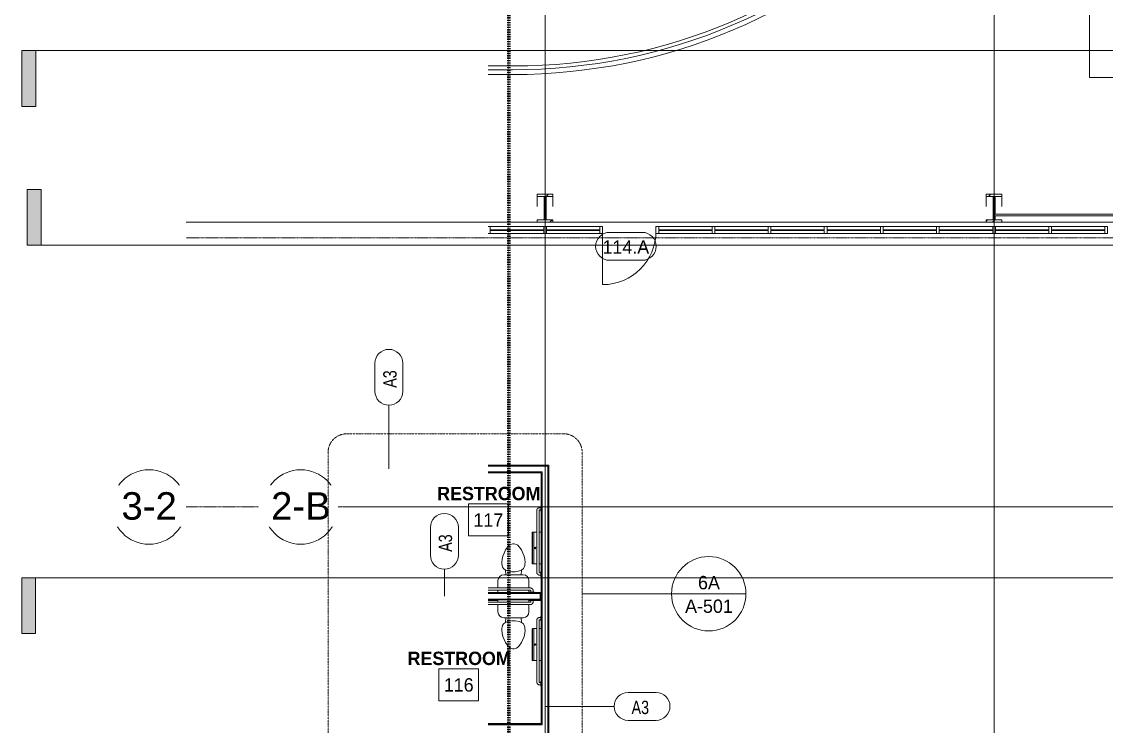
# Model space of a CAD drawing. Header units: inches. Extents: x 23906 to 26716, y -23130 to -20467.
# Drawn here: x 23906 to 24606, y -22684 to -22230 of the extents above; entities that cross this region are included whole.
import ezdxf

# ---------------------------------------------------------------- set-up
doc = ezdxf.new("R2010")
doc.units = ezdxf.units.IN
doc.header["$MEASUREMENT"] = 0
for name, pattern in [('Dash Dot 3_16_', [0.3125, 0.1875, -0.0625, 0, -0.0625]), ('Dash_2_', [0.25, 0.125, -0.125]), ('Grid Line 1_2_', [0.875, 0.5, -0.125, 0.125, -0.125])]:
    doc.linetypes.add(name, pattern=pattern)
for name, color, linetype, lineweight in [('A-ANNO-MATC', 214, 'Dash_2_', 140), ('A-ANNO-SYMB', 150, 'Continuous', 9), ('A-AREA-IDEN', 2, 'Continuous', 9), ('A-DOOR', 31, 'Continuous', 20), ('A-DOOR-IDEN', 31, 'Continuous', 9), ('A-FLOR', 192, 'Continuous', 20), ('A-FLOR-HRAL', 11, 'Continuous', 20), ('A-FLOR-OTLN', 90, 'Continuous', 140), ('A-GLAZ-CURT', 52, 'Continuous', 20), ('A-GLAZ-CWMG', 51, 'Continuous', 20), ('A-WALL', 113, 'Continuous', 20), ('A-WALL-IDEN', 211, 'Continuous', 9), ('A-WALL-PATT', 111, 'Continuous', 50), ('G-ANNO-SYMB', 111, 'Continuous', 9), ('I-WALL', 2, 'Continuous', 20), ('P-SANR-FIXT', 6, 'Continuous', 20), ('Q-SPCQ', 91, 'Continuous', 20), ('S-BEAM', 12, 'Continuous', 20), ('S-GRID', 1, 'Continuous', 9), ('S-GRID-IDEN', 1, 'Continuous', 9)]:
    doc.layers.add(name, color=color, linetype=linetype, lineweight=lineweight)
doc.styles.add('Arial', font='arial.ttf', dxfattribs={"height": 17.703593})
doc.styles.add('Century Gothic', font='GOTHIC.TTF', dxfattribs={"height": 8.622671})
doc.styles.add('Century Gothic_1', font='GOTHIC.TTF', dxfattribs={"width": 0.8, "height": 8.622671})
doc.styles.add('Century Gothic_B', font='GOTHICB.TTF', dxfattribs={"height": 8.616719})
pattern_1 = [(0, (0, 0), (30.72, 7.68), [1.267, -21.773, 1.267, -21.773, -122.88]), (0, (0, 0), (30.72, 7.68), [-46.08, 1.267, -44.813, 1.267, -21.773, -53.76]), (0, (0, 0), (30.72, 7.68), [-115.2, 1.267, -14.093, 1.267, -37.133]), (120, (11.52, 3.84), (-22.0110751, 22.7643004), [1.267, -21.773, 1.267, -21.773, -122.88]), (120, (11.52, 3.84), (-22.0110751, 22.7643004), [-46.08, 1.267, -44.813, 1.267, -21.773, -53.76]), (120, (11.52, 3.84), (-22.0110751, 22.7643004), [-115.2, 1.267, -14.093, 1.267, -37.133]), (240, (15.36, 19.2), (-8.7089249, -30.4443004), [1.267, -21.773, 1.267, -21.773, -122.88]), (240, (15.36, 19.2), (-8.7089249, -30.4443004), [-46.08, 1.267, -44.813, 1.267, -21.773, -53.76]), (240, (15.36, 19.2), (-8.7089249, -30.4443004), [-115.2, 1.267, -14.093, 1.267, -37.133])]
pattern_2 = [(225, (24533.39, -22360.053), (9.503515, -9.503515), []), (225, (24533.39, -22374.453), (9.503515, -9.503515), [])]
pattern_3 = [(225, (24243.89, -22360.053), (9.503515, -9.503515), []), (225, (24243.89, -22374.453), (9.503515, -9.503515), [])]

# ---------------------------------------------------------------- blocks, each defined once
blk = doc.blocks.new('Toilet-Domestic-3D - Toilet-Domestic-3D-3240-Enlarged First Floor Plan _East_')
at = {"layer": 'P-SANR-FIXT', "color": 43, "lineweight": 13}
for p, q in [((-9.98, 17.98), (-9.98, 19.48)), ((-9.98, 11.75), (-9.98, 16.48)), ((9.98, 19.48), (9.98, 17.98)), ((9.98, 16.48), (9.98, 11.75)), ((6.25, 8.02), (-6.25, 8.02)), ((-4.86, 8.02), (-5.21, 5)), ((4.86, 8.02), (5.21, 5)), ((-7.41, 1), (-7.5, 0)), ((-7.5, 0), (-7.33, -1.99)), ((-7.24, 2), (-7.41, 1)), ((-6.97, 3), (-7.24, 2)), ((-6.4, 4), (-6.97, 3)), ((-5.21, 5), (-6.4, 4)), ((-3.84, 5.5), (-5.21, 5)), ((-1, 6), (-3.84, 5.5)), ((1, 6), (-1, 6)), ((3.84, 5.5), (1, 6)), ((5.21, 5), (3.84, 5.5)), ((6.4, 4), (5.21, 5)), ((6.97, 3), (6.4, 4)), ((7.24, 2), (6.97, 3)), ((7.41, 1), (7.24, 2)), ((7.33, -1.99), (7.5, 0)), ((7.5, 0), (7.41, 1)), ((-7.33, -1.99), (-6.79, -4)), ((-6.79, -4), (-6.06, -6)), ((-6.06, -6), (-5.13, -8)), ((5.13, -8), (6.06, -6)), ((6.06, -6), (6.79, -4)), ((6.79, -4), (7.33, -1.99)), ((-5.13, -8), (-3.74, -10)), ((-3.74, -10), (-2.74, -11)), ((-2.74, -11), (-1.87, -11.5)), ((-1.87, -11.5), (-0.5, -12)), ((-0.5, -12), (0.5, -12)), ((0.5, -12), (1.87, -11.5)), ((1.87, -11.5), (2.74, -11)), ((2.74, -11), (3.74, -10)), ((3.74, -10), (5.13, -8))]:
    blk.add_line(p, q, dxfattribs=at)
for centre, start, end in [((-6.25, 11.75), 180, 270), ((6.25, 11.75), 270, 360)]:
    blk.add_arc(centre, 3.73, start, end, dxfattribs=at)
blk = doc.blocks.new('Toilet-Domestic-3D - Toilet-Domestic-3D-V19-Enlarged First Floor Plan _East_')
at = {"layer": 'P-SANR-FIXT', "color": 43, "lineweight": 13}
for p, q in [((-6.06, 6), (-5.13, 8)), ((-5.13, 8), (-3.74, 10)), ((-3.74, 10), (-2.74, 11)), ((-2.74, 11), (-1.87, 11.5)), ((-1.87, 11.5), (-0.5, 12)), ((-0.5, 12), (0.5, 12)), ((0.5, 12), (1.87, 11.5)), ((1.87, 11.5), (2.74, 11)), ((2.74, 11), (3.74, 10)), ((3.74, 10), (5.13, 8)), ((5.13, 8), (6.06, 6)), ((-7.5, 0), (-7.33, 1.99)), ((-7.33, 1.99), (-6.79, 4)), ((-6.79, 4), (-6.06, 6)), ((6.06, 6), (6.79, 4)), ((6.79, 4), (7.33, 1.99)), ((7.33, 1.99), (7.5, 0)), ((-7.41, -1), (-7.5, 0)), ((-7.24, -2), (-7.41, -1)), ((-6.97, -3), (-7.24, -2)), ((-6.4, -4), (-6.97, -3)), ((-5.21, -5), (-6.4, -4)), ((-3.84, -5.5), (-5.21, -5)), ((-4.86, -8.02), (-5.21, -5)), ((-1, -6), (-3.84, -5.5)), ((1, -6), (-1, -6)), ((3.84, -5.5), (1, -6)), ((5.21, -5), (3.84, -5.5)), ((4.86, -8.02), (5.21, -5)), ((6.4, -4), (5.21, -5)), ((6.97, -3), (6.4, -4)), ((7.24, -2), (6.97, -3)), ((7.41, -1), (7.24, -2)), ((7.5, 0), (7.41, -1)), ((-9.98, -11.75), (-9.98, -16.48)), ((6.25, -8.02), (-6.25, -8.02)), ((9.98, -16.48), (9.98, -11.75)), ((-9.98, -17.98), (-9.98, -19.48)), ((9.98, -19.48), (9.98, -17.98))]:
    blk.add_line(p, q, dxfattribs=at)
for centre, start, end in [((-6.25, -11.75), 90, 180), ((6.25, -11.75), 0, 90)]:
    blk.add_arc(centre, 3.73, start, end, dxfattribs=at)
blk = doc.blocks.new('817_Grab_Bars - 8170-001420-V42-Enlarged First Floor Plan _East_')
at = {"layer": 'Q-SPCQ', "color": 43, "lineweight": 13}
for p, q in [((24234.27, -22595.24), (24207.1, -22595.24)), ((24207.1, -22596.74), (24234.27, -22596.74)), ((24233.95, -22597.96), (24233.95, -22598.24)), ((24233.95, -22597.96), (24235.52, -22597.96)), ((24234.77, -22597.24), (24234.77, -22597.96)), ((24235.52, -22597.96), (24237.08, -22597.96)), ((24236.27, -22597.96), (24236.27, -22597.24)), ((24237.08, -22598.24), (24237.08, -22597.96))]:
    blk.add_line(p, q, dxfattribs=at)
at = {"layer": 'Q-SPCQ', "color": 43, "lineweight": 13, "flags": 128}
for points in [[(24236.27, -22597.24), (24236.26, -22597.16), (24236.26, -22597.08), (24236.25, -22597), (24236.24, -22596.92), (24236.23, -22596.84), (24236.21, -22596.76), (24236.19, -22596.69), (24236.16, -22596.61), (24236.14, -22596.54), (24236.11, -22596.46), (24236.07, -22596.39), (24236.04, -22596.32), (24236, -22596.25), (24235.96, -22596.18), (24235.92, -22596.11), (24235.87, -22596.05), (24235.82, -22595.98), (24235.77, -22595.92), (24235.71, -22595.86), (24235.66, -22595.81), (24235.6, -22595.75), (24235.54, -22595.7), (24235.48, -22595.65), (24235.41, -22595.6), (24235.35, -22595.56), (24235.28, -22595.52), (24235.21, -22595.48), (24235.14, -22595.44), (24235.06, -22595.41), (24234.99, -22595.38), (24234.91, -22595.35), (24234.84, -22595.32), (24234.76, -22595.3), (24234.68, -22595.28), (24234.61, -22595.27), (24234.53, -22595.26), (24234.45, -22595.25), (24234.37, -22595.24), (24234.29, -22595.24), (24234.27, -22595.24)], [(24234.27, -22596.74), (24234.29, -22596.74), (24234.31, -22596.74), (24234.33, -22596.74), (24234.34, -22596.75), (24234.36, -22596.75), (24234.38, -22596.75), (24234.4, -22596.76), (24234.42, -22596.77), (24234.44, -22596.77), (24234.46, -22596.78), (24234.48, -22596.79), (24234.5, -22596.8), (24234.51, -22596.81), (24234.53, -22596.82), (24234.55, -22596.83), (24234.56, -22596.84), (24234.58, -22596.85), (24234.59, -22596.86), (24234.61, -22596.88), (24234.62, -22596.89), (24234.64, -22596.91), (24234.65, -22596.92), (24234.66, -22596.94), (24234.67, -22596.95), (24234.69, -22596.97), (24234.7, -22596.99), (24234.71, -22597), (24234.72, -22597.02), (24234.72, -22597.04), (24234.73, -22597.06), (24234.74, -22597.08), (24234.74, -22597.1), (24234.75, -22597.12), (24234.75, -22597.14), (24234.76, -22597.16), (24234.76, -22597.18), (24234.76, -22597.19), (24234.76, -22597.21), (24234.77, -22597.23), (24234.77, -22597.24)]]:
    blk.add_lwpolyline(points, dxfattribs=at)
blk = doc.blocks.new('817_Grab_Bars - 8170-001420-V43-Enlarged First Floor Plan _East_')
at = {"layer": 'Q-SPCQ', "color": 43, "lineweight": 13}
for p, q in [((24234.27, -22604.49), (24207.1, -22604.49)), ((24207.1, -22605.99), (24234.27, -22605.99)), ((24233.95, -22602.99), (24233.95, -22603.27)), ((24235.52, -22603.27), (24233.95, -22603.27)), ((24234.77, -22603.27), (24234.77, -22603.99)), ((24237.08, -22603.27), (24235.52, -22603.27)), ((24236.27, -22603.99), (24236.27, -22603.27)), ((24237.08, -22603.27), (24237.08, -22602.99))]:
    blk.add_line(p, q, dxfattribs=at)
at = {"layer": 'Q-SPCQ', "color": 43, "lineweight": 13, "flags": 128}
for points in [[(24234.27, -22605.99), (24234.35, -22605.99), (24234.43, -22605.98), (24234.5, -22605.98), (24234.58, -22605.96), (24234.66, -22605.95), (24234.74, -22605.93), (24234.82, -22605.91), (24234.89, -22605.89), (24234.97, -22605.86), (24235.04, -22605.83), (24235.12, -22605.8), (24235.19, -22605.76), (24235.26, -22605.73), (24235.33, -22605.68), (24235.39, -22605.64), (24235.46, -22605.59), (24235.52, -22605.55), (24235.58, -22605.49), (24235.64, -22605.44), (24235.7, -22605.38), (24235.75, -22605.33), (24235.81, -22605.26), (24235.86, -22605.2), (24235.9, -22605.14), (24235.95, -22605.07), (24235.99, -22605), (24236.03, -22604.93), (24236.07, -22604.86), (24236.1, -22604.79), (24236.13, -22604.72), (24236.16, -22604.64), (24236.18, -22604.56), (24236.2, -22604.49), (24236.22, -22604.41), (24236.24, -22604.33), (24236.25, -22604.25), (24236.26, -22604.17), (24236.26, -22604.09), (24236.27, -22604.01), (24236.27, -22603.99)], [(24234.77, -22603.99), (24234.76, -22604.01), (24234.76, -22604.03), (24234.76, -22604.05), (24234.76, -22604.07), (24234.76, -22604.09), (24234.75, -22604.11), (24234.75, -22604.13), (24234.74, -22604.15), (24234.73, -22604.17), (24234.73, -22604.19), (24234.72, -22604.2), (24234.71, -22604.22), (24234.7, -22604.24), (24234.69, -22604.26), (24234.68, -22604.27), (24234.67, -22604.29), (24234.65, -22604.3), (24234.64, -22604.32), (24234.63, -22604.33), (24234.61, -22604.35), (24234.6, -22604.36), (24234.58, -22604.38), (24234.57, -22604.39), (24234.55, -22604.4), (24234.54, -22604.41), (24234.52, -22604.42), (24234.5, -22604.43), (24234.48, -22604.44), (24234.46, -22604.45), (24234.45, -22604.46), (24234.43, -22604.46), (24234.41, -22604.47), (24234.39, -22604.47), (24234.37, -22604.48), (24234.35, -22604.48), (24234.33, -22604.49), (24234.31, -22604.49), (24234.29, -22604.49), (24234.27, -22604.49), (24234.27, -22604.49)]]:
    blk.add_lwpolyline(points, dxfattribs=at)
blk = doc.blocks.new('817_Grab_Bars - 8170-001420-V44-Enlarged First Floor Plan _East_')
at = {"layer": 'Q-SPCQ', "color": 43, "lineweight": 13}
for p, q in [((24238.52, -22616.24), (24238.52, -22655.74)), ((24240.02, -22655.74), (24240.02, -22616.24)), ((24241.23, -22614.24), (24240.52, -22614.24)), ((24240.52, -22615.74), (24241.23, -22615.74)), ((24241.39, -22613.43), (24241.23, -22613.43)), ((24241.23, -22614.99), (24241.23, -22613.43)), ((24241.23, -22616.55), (24241.23, -22614.99)), ((24241.23, -22616.55), (24241.39, -22616.55)), ((24241.23, -22656.24), (24240.52, -22656.24)), ((24240.52, -22657.74), (24241.23, -22657.74)), ((24241.39, -22655.43), (24241.23, -22655.43)), ((24241.23, -22656.99), (24241.23, -22655.43)), ((24241.23, -22658.55), (24241.23, -22656.99)), ((24241.23, -22658.55), (24241.39, -22658.55))]:
    blk.add_line(p, q, dxfattribs=at)
at = {"layer": 'Q-SPCQ', "color": 43, "lineweight": 13, "flags": 128}
for points in [[(24240.52, -22614.24), (24240.44, -22614.24), (24240.36, -22614.25), (24240.28, -22614.25), (24240.2, -22614.27), (24240.12, -22614.28), (24240.04, -22614.3), (24239.96, -22614.32), (24239.89, -22614.34), (24239.81, -22614.37), (24239.74, -22614.4), (24239.66, -22614.43), (24239.59, -22614.47), (24239.52, -22614.5), (24239.45, -22614.55), (24239.39, -22614.59), (24239.32, -22614.64), (24239.26, -22614.69), (24239.2, -22614.74), (24239.14, -22614.79), (24239.08, -22614.85), (24239.03, -22614.91), (24238.97, -22614.97), (24238.92, -22615.03), (24238.88, -22615.09), (24238.83, -22615.16), (24238.79, -22615.23), (24238.75, -22615.3), (24238.72, -22615.37), (24238.68, -22615.44), (24238.65, -22615.52), (24238.62, -22615.59), (24238.6, -22615.67), (24238.58, -22615.74), (24238.56, -22615.82), (24238.54, -22615.9), (24238.53, -22615.98), (24238.52, -22616.06), (24238.52, -22616.14), (24238.52, -22616.22), (24238.52, -22616.24)], [(24240.02, -22616.24), (24240.02, -22616.22), (24240.02, -22616.2), (24240.02, -22616.18), (24240.02, -22616.16), (24240.03, -22616.14), (24240.03, -22616.12), (24240.03, -22616.1), (24240.04, -22616.08), (24240.05, -22616.06), (24240.05, -22616.05), (24240.06, -22616.03), (24240.07, -22616.01), (24240.08, -22615.99), (24240.09, -22615.97), (24240.1, -22615.96), (24240.11, -22615.94), (24240.13, -22615.93), (24240.14, -22615.91), (24240.15, -22615.9), (24240.17, -22615.88), (24240.18, -22615.87), (24240.2, -22615.85), (24240.21, -22615.84), (24240.23, -22615.83), (24240.25, -22615.82), (24240.26, -22615.81), (24240.28, -22615.8), (24240.3, -22615.79), (24240.32, -22615.78), (24240.33, -22615.77), (24240.35, -22615.77), (24240.37, -22615.76), (24240.39, -22615.76), (24240.41, -22615.75), (24240.43, -22615.75), (24240.45, -22615.74), (24240.47, -22615.74), (24240.49, -22615.74), (24240.51, -22615.74), (24240.52, -22615.74)], [(24238.52, -22655.74), (24238.52, -22655.82), (24238.52, -22655.9), (24238.53, -22655.98), (24238.54, -22656.06), (24238.56, -22656.14), (24238.57, -22656.22), (24238.59, -22656.29), (24238.62, -22656.37), (24238.64, -22656.44), (24238.67, -22656.52), (24238.71, -22656.59), (24238.74, -22656.66), (24238.78, -22656.73), (24238.82, -22656.8), (24238.86, -22656.87), (24238.91, -22656.93), (24238.96, -22657), (24239.01, -22657.06), (24239.07, -22657.12), (24239.12, -22657.18), (24239.18, -22657.23), (24239.24, -22657.28), (24239.3, -22657.33), (24239.37, -22657.38), (24239.43, -22657.42), (24239.5, -22657.47), (24239.57, -22657.5), (24239.64, -22657.54), (24239.72, -22657.57), (24239.79, -22657.6), (24239.87, -22657.63), (24239.94, -22657.66), (24240.02, -22657.68), (24240.1, -22657.7), (24240.18, -22657.71), (24240.25, -22657.72), (24240.33, -22657.73), (24240.41, -22657.74), (24240.49, -22657.74), (24240.52, -22657.74)], [(24240.52, -22656.24), (24240.5, -22656.24), (24240.48, -22656.24), (24240.46, -22656.24), (24240.44, -22656.23), (24240.42, -22656.23), (24240.4, -22656.23), (24240.38, -22656.22), (24240.36, -22656.21), (24240.34, -22656.21), (24240.32, -22656.2), (24240.3, -22656.19), (24240.28, -22656.18), (24240.27, -22656.17), (24240.25, -22656.16), (24240.23, -22656.15), (24240.22, -22656.14), (24240.2, -22656.13), (24240.19, -22656.12), (24240.17, -22656.1), (24240.16, -22656.09), (24240.14, -22656.07), (24240.13, -22656.06), (24240.12, -22656.04), (24240.11, -22656.03), (24240.09, -22656.01), (24240.08, -22655.99), (24240.07, -22655.98), (24240.07, -22655.96), (24240.06, -22655.94), (24240.05, -22655.92), (24240.04, -22655.9), (24240.04, -22655.88), (24240.03, -22655.86), (24240.03, -22655.84), (24240.02, -22655.83), (24240.02, -22655.81), (24240.02, -22655.79), (24240.02, -22655.77), (24240.02, -22655.75), (24240.02, -22655.74)]]:
    blk.add_lwpolyline(points, dxfattribs=at)
blk = doc.blocks.new('Dispenser-Toilet_Tissue-Frost_Products_LTD_-Jumbo-169 - Steel-Brushed-Stainless_Steel-V45-Enlarged First Floor Plan _East_')
at = {"layer": 'Q-SPCQ', "color": 43, "lineweight": 13}
for p, q in [((24235.66, -22559.4), (24235.66, -22560.75)), ((24235.82, -22559.24), (24235.82, -22579.74)), ((24236.58, -22559.24), (24235.82, -22559.24)), ((24236.58, -22559.3), (24236.58, -22559.24)), ((24236.58, -22579.68), (24236.58, -22559.3)), ((24236.62, -22559.3), (24236.58, -22559.3)), ((24236.62, -22559.3), (24236.62, -22579.68)), ((24236.68, -22579.74), (24236.68, -22559.24)), ((24238.52, -22559.24), (24236.68, -22559.24)), ((24241.39, -22559.24), (24240.02, -22559.24)), ((24235.56, -22560.91), (24235.56, -22563.08)), ((24235.56, -22564.74), (24235.56, -22574.24)), ((24235.66, -22560.75), (24235.66, -22578.23)), ((24235.66, -22563.24), (24235.66, -22564.55)), ((24235.66, -22574.43), (24235.66, -22575.73)), ((24237.28, -22569.45), (24237.28, -22569.53)), ((24237.61, -22569.45), (24237.28, -22569.45)), ((24237.28, -22569.53), (24237.61, -22569.53)), ((24237.61, -22569.53), (24237.61, -22569.45)), ((24235.56, -22575.89), (24235.56, -22578.07)), ((24235.66, -22578.23), (24235.66, -22579.58)), ((24235.82, -22579.74), (24236.58, -22579.74)), ((24236.58, -22579.74), (24236.58, -22579.68)), ((24236.58, -22579.68), (24236.62, -22579.68)), ((24236.68, -22579.74), (24238.52, -22579.74)), ((24240.02, -22579.74), (24241.39, -22579.74))]:
    blk.add_line(p, q, dxfattribs=at)
for radius in [0.438, 0.357]:
    blk.add_circle((24237.43, -22569.49), radius, dxfattribs=at)
for centre, radius, start, end in [((24235.82, -22559.4), 0.16, 90, 179.00189), ((24236.68, -22559.3), 0.0601, 90, 177.31847), ((24235.74, -22560.91), 0.18, 116.3878, 180), ((24235.67, -22562.47), 0.118, 97.64311, 169.1884), ((24235.71, -22562.46), 0.151, 182.67904, 250.36528), ((24235.74, -22562.49), 0.18, 180, 243.60843), ((24235.71, -22562.49), 0.151, 183.16673, 250.37261), ((24235.67, -22563.07), 0.119, 98.48049, 169.95986), ((24235.71, -22563.06), 0.151, 182.67904, 250.36593), ((24235.71, -22563.07), 0.151, 182.67904, 250.36593), ((24235.74, -22563.08), 0.18, 180, 243.6122), ((24235.78, -22564.74), 0.22, 123.05573, 180), ((24235.78, -22574.24), 0.22, 180, 236.94427), ((24235.74, -22575.89), 0.18, 116.3878, 180), ((24235.71, -22575.9), 0.151, 109.63407, 177.32096), ((24235.71, -22575.91), 0.151, 109.63407, 177.32096), ((24235.67, -22575.91), 0.119, 190.04014, 261.51951), ((24235.74, -22576.48), 0.18, 116.3878, 180), ((24235.71, -22576.49), 0.151, 109.63407, 176.83311), ((24235.71, -22576.52), 0.151, 109.63407, 177.32096), ((24235.67, -22576.51), 0.118, 190.8116, 262.35689), ((24235.74, -22578.07), 0.18, 180, 243.6122), ((24235.82, -22579.58), 0.16, 180, 270), ((24236.68, -22579.68), 0.06, 180, 270)]:
    blk.add_arc(centre, radius, start, end, dxfattribs=at)
blk = doc.blocks.new('Dispenser-Toilet_Tissue-Frost_Products_LTD_-Jumbo-169 - Steel-Brushed-Stainless_Steel-V46-Enlarged First Floor Plan _East_')
at = {"layer": 'Q-SPCQ', "color": 43, "lineweight": 13}
for p, q in [((24235.56, -22623.16), (24235.56, -22625.33)), ((24235.66, -22621.65), (24235.66, -22623)), ((24235.66, -22623), (24235.66, -22640.48)), ((24235.82, -22621.49), (24235.82, -22641.99)), ((24236.58, -22621.49), (24235.82, -22621.49)), ((24236.58, -22621.55), (24236.58, -22621.49)), ((24236.58, -22641.93), (24236.58, -22621.55)), ((24236.62, -22621.55), (24236.58, -22621.55)), ((24236.62, -22621.55), (24236.62, -22641.93)), ((24236.68, -22641.99), (24236.68, -22621.49)), ((24238.52, -22621.49), (24236.68, -22621.49)), ((24241.39, -22621.49), (24240.01, -22621.49)), ((24235.56, -22626.99), (24235.56, -22636.49)), ((24235.66, -22625.49), (24235.66, -22626.8)), ((24235.66, -22636.68), (24235.66, -22637.98)), ((24237.28, -22631.7), (24237.28, -22631.78)), ((24237.61, -22631.7), (24237.28, -22631.7)), ((24237.28, -22631.78), (24237.61, -22631.78)), ((24237.61, -22631.78), (24237.61, -22631.7)), ((24235.56, -22638.14), (24235.56, -22640.32)), ((24235.66, -22640.48), (24235.66, -22641.83)), ((24235.82, -22641.99), (24236.58, -22641.99)), ((24236.58, -22641.99), (24236.58, -22641.93)), ((24236.58, -22641.93), (24236.62, -22641.93)), ((24236.68, -22641.99), (24238.52, -22641.99)), ((24240.02, -22641.99), (24241.39, -22641.99))]:
    blk.add_line(p, q, dxfattribs=at)
for radius in [0.438, 0.357]:
    blk.add_circle((24237.43, -22631.74), radius, dxfattribs=at)
for centre, radius, start, end in [((24235.74, -22623.16), 0.18, 116.3878, 180), ((24235.82, -22621.65), 0.16, 90, 179.00189), ((24236.68, -22621.55), 0.0601, 90, 177.31847), ((24235.67, -22624.72), 0.118, 97.64311, 169.1884), ((24235.71, -22624.71), 0.151, 182.67904, 250.36528), ((24235.74, -22624.74), 0.18, 180, 243.60843), ((24235.71, -22624.74), 0.151, 183.16673, 250.37261), ((24235.67, -22625.32), 0.119, 98.48049, 169.95986), ((24235.71, -22625.31), 0.151, 182.67904, 250.36593), ((24235.71, -22625.32), 0.151, 182.67904, 250.36593), ((24235.74, -22625.33), 0.18, 180, 243.6122), ((24235.78, -22626.99), 0.22, 123.05573, 180), ((24235.78, -22636.49), 0.22, 180, 236.94427), ((24235.74, -22638.14), 0.18, 116.3878, 180), ((24235.71, -22638.15), 0.151, 109.63407, 177.32096), ((24235.71, -22638.16), 0.151, 109.63407, 177.32096), ((24235.67, -22638.16), 0.119, 190.04014, 261.51951), ((24235.74, -22638.73), 0.18, 116.3878, 180), ((24235.71, -22638.74), 0.151, 109.63407, 176.83311), ((24235.71, -22638.77), 0.151, 109.63407, 177.32096), ((24235.67, -22638.76), 0.118, 190.8116, 262.35689), ((24235.74, -22640.32), 0.18, 180, 243.6122), ((24235.82, -22641.83), 0.16, 180, 270), ((24236.68, -22641.93), 0.06, 180, 270)]:
    blk.add_arc(centre, radius, start, end, dxfattribs=at)
blk = doc.blocks.new('Locker Rooms and Restrooms_rvt-1-Enlarged First Floor Plan _East_')
at = {"layer": 'A-WALL-PATT', "lineweight": 9}
h = blk.add_hatch(dxfattribs=at)
h.set_pattern_fill('FP_8', color=8, style=0, pattern_type=2)
h.set_pattern_definition(pattern_1)
h.paths.add_polyline_path([(24241.27, -22598.87), (24241.27, -22598.24), (24207.1, -22598.24), (24207.1, -22598.87), (24240.8, -22598.87)], flags=0)
at = {"layer": 'A-WALL', "color": 7}
for p, q in [((24207.1, -22598.87), (24240.64, -22598.87)), ((24207.1, -22602.37), (24240.64, -22602.37)), ((24240.64, -22598.87), (24240.64, -22602.37))]:
    blk.add_line(p, q, dxfattribs=at)
at = {"layer": 'I-WALL', "color": 7}
for p, q in [((24241.27, -22598.24), (24207.1, -22598.24)), ((24241.27, -22598.87), (24241.27, -22598.24)), ((24241.27, -22602.37), (24241.27, -22598.87)), ((24241.27, -22602.99), (24241.27, -22602.37)), ((24207.1, -22602.99), (24241.27, -22602.99))]:
    blk.add_line(p, q, dxfattribs=at)
at = {"layer": 'I-WALL', "color": 43, "lineweight": 13}
for p, q in [((24213.54, -22603.24), (24207.1, -22603.24)), ((24233.95, -22603.24), (24233.49, -22603.24)), ((24241.27, -22603.24), (24237.08, -22603.24)), ((24207.1, -22682.68), (24241.27, -22682.68))]:
    blk.add_line(p, q, dxfattribs=at)
at = {"color": 43, "lineweight": 13}
for name, p in [('817_Grab_Bars - 8170-001420-V44-Enlarged First Floor Plan _East_', (0, 70.75)), ('Dispenser-Toilet_Tissue-Frost_Products_LTD_-Jumbo-169 - Steel-Brushed-Stainless_Steel-V45-Enlarged First Floor Plan _East_', (0, 0)), ('Toilet-Domestic-3D - Toilet-Domestic-3D-V19-Enlarged First Floor Plan _East_', (24223.52, -22578.76)), ('817_Grab_Bars - 8170-001420-V42-Enlarged First Floor Plan _East_', (0, 0)), ('817_Grab_Bars - 8170-001420-V43-Enlarged First Floor Plan _East_', (0, 0)), ('Toilet-Domestic-3D - Toilet-Domestic-3D-3240-Enlarged First Floor Plan _East_', (24223.52, -22622.47)), ('817_Grab_Bars - 8170-001420-V44-Enlarged First Floor Plan _East_', (0, 0)), ('Dispenser-Toilet_Tissue-Frost_Products_LTD_-Jumbo-169 - Steel-Brushed-Stainless_Steel-V46-Enlarged First Floor Plan _East_', (0, 0))]:
    blk.add_blockref(name, p, dxfattribs=at)
blk = doc.blocks.new('Top Rail Type - Top Rail_Internal_-939601-Enlarged First Floor Plan _East_')
at = {"layer": 'A-FLOR-HRAL', "color": 43, "lineweight": 13}
for p, q in [((24222.81, -22261.26), (24207.1, -22261.26)), ((24222.81, -22264.3), (24207.1, -22264.3))]:
    blk.add_line(p, q, dxfattribs=at)
for radius in [362.48, 365.52]:
    blk.add_arc((24222.81, -21898.78), radius, 270, 0, dxfattribs=at)
blk = doc.blocks.new('columns and girder2 - one-V12-Enlarged First Floor Plan _East_')
at = {"layer": 'S-BEAM', "lineweight": 9}
h = blk.add_hatch(dxfattribs=at)
h.set_pattern_fill('FP_18', color=8, style=0, pattern_type=2)
h.set_pattern_definition(pattern_2)
h.paths.add_polyline_path([(5, -0.5), (-5, -0.5), (-5, -2), (5, -2)], flags=0)
h.paths.add_polyline_path([(-5, -17.03), (-5, -18.55), (5, -18.55), (5, -17.03)], flags=0)
h.paths.add_polyline_path([(-5, -1204.89), (-5, -1206.4), (5, -1206.4), (5, -1204.89)], flags=0)
h.paths.add_polyline_path([(5, -1224.25), (-5, -1224.25), (-5, -1225), (5, -1225)], flags=0)
h = blk.add_hatch(dxfattribs=at)
h.set_pattern_fill('FP_18', color=8, style=0, pattern_type=2)
h.set_pattern_definition(pattern_2)
h.paths.add_polyline_path([(0.62, -2), (-0.63, -2), (-0.63, -4.72), (0, -4.72), (0.26, -4.87), (0.35, -5.27), (0.26, -5.57), (0, -5.72), (-0.63, -5.72), (-0.63, -17.03), (0.62, -17.03), (0.62, -3.92)], flags=0)
h.paths.add_polyline_path([(-0.63, -1206.4), (-0.59, -1221.25), (-0.21, -1221.27), (0.04, -1221.4), (0.15, -1221.75), (0.03, -1222.1), (-0.25, -1222.25), (-0.63, -1222.25), (-0.63, -1224.25), (0.62, -1224.25), (0.62, -1206.4)], flags=0)
at = {"layer": 'S-BEAM', "color": 7}
for p, q in [((5, -0.5), (-5, -0.5)), ((-5, -0.5), (-5, -2)), ((-5, -2), (5, -2)), ((0.62, -2), (-0.63, -2)), ((-0.63, -2), (-0.63, -4.72)), ((-0.63, -5.72), (-0.63, -17.03)), ((0.62, -17.03), (0.62, -2)), ((5, -2), (5, -0.5)), ((5, -17.03), (-5, -17.03)), ((-5, -17.03), (-5, -18.55)), ((-5, -18.55), (5, -18.55)), ((-0.63, -17.03), (0.62, -17.03)), ((5, -18.55), (5, -17.03))]:
    blk.add_line(p, q, dxfattribs=at)
at = {"layer": 'S-BEAM', "color": 43, "lineweight": 13}
for p, q in [((-5, -17.03), (-5, -10.69)), ((5, -10.69), (5, -17.03))]:
    blk.add_line(p, q, dxfattribs=at)
blk = doc.blocks.new('columns and girder2 - one-V13-Enlarged First Floor Plan _East_')
at = {"layer": 'S-BEAM', "lineweight": 9}
h = blk.add_hatch(dxfattribs=at)
h.set_pattern_fill('FP_19', color=8, style=0, pattern_type=2)
h.set_pattern_definition(pattern_3)
h.paths.add_polyline_path([(-5, -0.5), (-5, -2), (5, -2), (5, -0.5)], flags=0)
h.paths.add_polyline_path([(-5, -17.03), (-5, -18.55), (5, -18.55), (5, -17.03)], flags=0)
h.paths.add_polyline_path([(5, -1204.89), (-5, -1204.89), (-5, -1206.4), (5, -1206.4)], flags=0)
h.paths.add_polyline_path([(5, -1224.25), (-5, -1224.25), (-5, -1225), (5, -1225)], flags=0)
h = blk.add_hatch(dxfattribs=at)
h.set_pattern_fill('FP_19', color=8, style=0, pattern_type=2)
h.set_pattern_definition(pattern_3)
h.paths.add_polyline_path([(-0.63, -2), (-0.63, -17.03), (0.62, -17.03), (0.62, -2)], flags=0)
h.paths.add_polyline_path([(0.62, -1206.4), (-0.63, -1206.4), (-0.63, -1224.25), (0.62, -1224.25)], flags=0)
at = {"layer": 'S-BEAM', "color": 7}
for p, q in [((5, -0.5), (-5, -0.5)), ((-5, -0.5), (-5, -2)), ((-5, -2), (5, -2)), ((0.62, -2), (-0.63, -2)), ((-0.63, -2), (-0.63, -17.03)), ((0.62, -17.03), (0.62, -2)), ((5, -2), (5, -0.5)), ((5, -17.03), (-5, -17.03)), ((-5, -17.03), (-5, -18.55)), ((-5, -18.55), (5, -18.55)), ((-0.63, -17.03), (0.62, -17.03)), ((5, -18.55), (5, -17.03))]:
    blk.add_line(p, q, dxfattribs=at)
at = {"layer": 'S-BEAM', "color": 43, "lineweight": 13}
for p, q in [((-5, -17.03), (-5, -10.69)), ((5, -10.69), (5, -17.03))]:
    blk.add_line(p, q, dxfattribs=at)
blk = doc.blocks.new('System Panel - Interior Glazing-1220293-Enlarged First Floor Plan _East_')
at = {"layer": 'A-GLAZ-CURT', "color": 7}
for p, q in [((17.21875, -0.5625), (-17.21875, -0.5625)), ((-17.21875, -0.5625), (-17.21875, -0.9375)), ((-17.21875, -0.9375), (17.21875, -0.9375)), ((17.21875, -0.9375), (17.21875, -0.5625))]:
    blk.add_line(p, q, dxfattribs=at)
blk = doc.blocks.new('Door_Single_Storefront - one-1371404-Enlarged First Floor Plan _East_')
at = {"layer": 'A-DOOR', "color": 43, "lineweight": 13}
blk.add_line((-17.21875, -34.4375), (-17.21875, 0), dxfattribs=at)
blk.add_arc((-17.21875, 0), 34.4375, 270, 0, dxfattribs=at)
blk = doc.blocks.new('Rectangular Mullion - Interior 1_75_ x 4_5_-1179494-Enlarged First Floor Plan _East_')
at = {"layer": 'A-GLAZ-CWMG', "color": 43, "lineweight": 13}
for p, q in [((24570.45, -22362.3), (24604.89, -22362.3)), ((24570.45, -22366.8), (24604.89, -22366.8))]:
    blk.add_line(p, q, dxfattribs=at)
blk = doc.blocks.new('Rectangular Mullion - Interior 1_75_ x 4_5_-1305206-Enlarged First Floor Plan _East_')
at = {"layer": 'A-GLAZ-CWMG', "color": 43, "lineweight": 13}
for p, q in [((24317.14, -22362.3), (24351.58, -22362.3)), ((24317.14, -22366.8), (24351.58, -22366.8))]:
    blk.add_line(p, q, dxfattribs=at)
blk = doc.blocks.new('Rectangular Mullion - Interior 1_75_ x 4_5_-1305207-Enlarged First Floor Plan _East_')
at = {"layer": 'A-GLAZ-CWMG', "color": 43, "lineweight": 13}
for p, q in [((24244.77, -22362.3), (24279.2, -22362.3)), ((24244.77, -22366.8), (24279.2, -22366.8))]:
    blk.add_line(p, q, dxfattribs=at)
blk = doc.blocks.new('Rectangular Mullion - Interior 1_75_ x 4_5_-1220290-Enlarged First Floor Plan _East_')
at = {"layer": 'A-GLAZ-CWMG', "color": 7}
for p, q in [((-0.875, 3), (0.875, 3)), ((-0.875, -1.5), (-0.875, 3)), ((0.875, 3), (0.875, -1.5)), ((0.875, -1.5), (-0.875, -1.5))]:
    blk.add_line(p, q, dxfattribs=at)
blk = doc.blocks.new('Rectangular Mullion - Interior 1_75_ x 4_5_-V62-Enlarged First Floor Plan _East_')
at = {"layer": 'A-GLAZ-CWMG', "color": 7}
for p, q in [((-0.88, 3), (0.6, 3)), ((-0.88, -1.5), (-0.88, 3)), ((0.6, -1.5), (-0.88, -1.5))]:
    blk.add_line(p, q, dxfattribs=at)
blk = doc.blocks.new('Round Bar - 1_-1257056-Enlarged First Floor Plan _East_')
at = {"layer": 'S-BEAM', "color": 43, "lineweight": 13}
for p, q in [((24678.62, -22354.33), (24533.39, -22354.33)), ((24533.39, -22355.33), (24678.62, -22355.33))]:
    blk.add_line(p, q, dxfattribs=at)
for start_param, end_param in [(0, 3.141593), (3.141593, 6.283185)]:
    blk.add_ellipse((24533.39, -22354.83), major_axis=(0, 0.5), ratio=0.73532, start_param=start_param, end_param=end_param, dxfattribs=at)
blk = doc.blocks.new('Section - 3_32_ x 3_8_-18514-Enlarged First Floor Plan _East_')
at = {"layer": 'G-ANNO-SYMB'}
blk.add_hatch(color=256, dxfattribs=at).paths.add_polyline_path([(0, 0.375), (0, 0), (-0.09375, 0), (-0.09375, 0.375)], flags=0)
for p, q in [((0, 0.375), (-0.09375, 0.375)), ((-0.09375, 0.375), (-0.09375, 0)), ((0, 0), (0, 0.375)), ((-0.09375, 0), (0, 0))]:
    blk.add_line(p, q, dxfattribs=at)
blk = doc.blocks.new('Grid - Grid Head - Circle-14747-Enlarged First Floor Plan _East_')
at = {"layer": 'S-GRID-IDEN'}
blk.add_circle((0, 0), 0.25, dxfattribs=at)
blk = doc.blocks.new('Door Tag - Door Tag-4658-Enlarged First Floor Plan _East_')
at = {"layer": 'A-DOOR-IDEN', "color": 153}
for p, q in [((-0.109375, 0.09375), (0.109375, 0.09375)), ((-0.109375, -0.09375), (0.109375, -0.09375))]:
    blk.add_line(p, q, dxfattribs=at)
for centre, start, end in [((-0.109375, 0), 90, 270), ((0.109375, 0), 270, 90)]:
    blk.add_arc(centre, 0.09375, start, end, dxfattribs=at)
blk = doc.blocks.new('Wall Tag - 1_4_-1369832-Enlarged First Floor Plan _East_')
at = {"layer": 'A-WALL-IDEN', "color": 153}
for p, q in [((-0.0822, 0.0968), (0.1053, 0.0968)), ((0.1053, 0.0968), (-0.0822, 0.0968)), ((-0.0822, -0.0907), (0.1053, -0.0907)), ((-0.0822, -0.0907), (0.1053, -0.0907))]:
    blk.add_line(p, q, dxfattribs=at)
for centre, start, end in [((-0.0822, 0.0031), 90, 270), ((-0.0822, 0.0031), 90, 270), ((0.1053, 0.0031), 270, 90), ((0.1053, 0.0031), 270, 90)]:
    blk.add_arc(centre, 0.0937, start, end, dxfattribs=at)
blk = doc.blocks.new('Floor Plan - Callout Head-19020-Enlarged First Floor Plan _East_')
at = {"layer": 'A-ANNO-SYMB'}
blk.add_line((-0.25, 0), (0.25, 0), dxfattribs=at)
for start, end in [(360, 180), (180, 360)]:
    blk.add_arc((0, 0), 0.25, start, end, dxfattribs=at)

msp = doc.modelspace()

# ---------------------------------------------------------------- hatches: boundary and pattern name
at = {"layer": 'A-WALL-PATT', "lineweight": 9}
h = msp.add_hatch(dxfattribs=at)
h.set_pattern_fill('FP_8', color=8, style=0, pattern_type=2)
h.set_pattern_definition(pattern_1)
h.paths.add_polyline_path([(24242.0152, -22516.7403), (24245.6402, -22516.7403), (24245.6402, -22516.1153), (24207.1045, -22516.1153), (24207.1045, -22516.7403), (24241.3902, -22516.7403)], flags=0)
h = msp.add_hatch(dxfattribs=at)
h.set_pattern_fill('FP_8', color=8, style=0, pattern_type=2)
h.set_pattern_definition(pattern_1)
h.paths.add_polyline_path([(24245.6402, -22685.3028), (24246.2652, -22685.3028), (24246.2652, -22516.1153), (24245.6402, -22516.1153), (24245.6402, -22665.9884)], flags=0)
h = msp.add_hatch(dxfattribs=at)
h.set_pattern_fill('FP_8', color=8, style=0, pattern_type=2)
h.set_pattern_definition(pattern_1)
h.paths.add_polyline_path([(24241.3902, -22520.9903), (24241.3902, -22520.3653), (24207.1045, -22520.3653), (24207.1045, -22520.9903)], flags=0)
h = msp.add_hatch(dxfattribs=at)
h.set_pattern_fill('FP_8', color=8, style=0, pattern_type=2)
h.set_pattern_definition(pattern_1)
h.paths.add_polyline_path([(24242.0152, -22683.5528), (24242.0152, -22520.3653), (24241.3902, -22520.3653), (24241.3902, -22683.5528)], flags=0)

# ---------------------------------------------------------------- linework, layer by layer
at = {"layer": 'A-ANNO-MATC', "color": 163}
msp.add_line((24220.4473, -20466.8066), (24220.4473, -23129.8711), dxfattribs=at)
at = {"layer": 'A-ANNO-SYMB', "linetype": 'Dash Dot 3_16_'}
for p, q in [((24255.8262, -22495.8733), (24115.9919, -22495.8733)), ((24267.8262, -22690.1118), (24267.8262, -22507.8733))]:
    msp.add_line(p, q, dxfattribs=at)
at = {"layer": 'A-ANNO-SYMB'}
msp.add_line((24267.8262, -22598.9926), (24325.4262, -22598.9926), dxfattribs=at)
at = {"layer": 'A-ANNO-SYMB', "linetype": 'Dash Dot 3_16_'}
for centre, start, end in [((24115.9919, -22507.8733), 90, 180), ((24255.8262, -22507.8733), 0, 90)]:
    msp.add_arc(centre, 12, start, end, dxfattribs=at)
at = {"layer": 'A-AREA-IDEN', "flags": 128}
for points in [[(24194.4664, -22541.0975), (24194.4664, -22561.6689), (24220.1764, -22561.6689), (24220.1764, -22541.0975)], [(24175.3626, -22647.3459), (24175.3626, -22667.9174), (24201.0726, -22667.9174), (24201.0726, -22647.3459)]]:
    msp.add_lwpolyline(points, close=True, dxfattribs=at)
at = {"layer": 'A-FLOR', "color": 43, "lineweight": 13}
for p, q in [((24594.8559, -21138.8028), (24594.8559, -22266.3028)), ((24207.1045, -22258.78), (24223.4212, -22258.78)), ((24594.8559, -22266.3028), (25980.8277, -22266.3028))]:
    msp.add_line(p, q, dxfattribs=at)
msp.add_arc((24223.4212, -21898.78), 360, 270, 360, dxfattribs=at)
at = {"layer": 'A-FLOR-OTLN', "color": 43, "lineweight": 13}
msp.add_arc((24223.4212, -21898.78), 360, 270, 0, dxfattribs=at)
at = {"layer": 'A-WALL', "color": 7}
for p, q in [((24207.1045, -22516.7403), (24245.6402, -22516.7403)), ((24245.6402, -22516.7403), (24245.6402, -22771.4278)), ((24207.1045, -22520.3653), (24242.0152, -22520.3653)), ((24242.0152, -22520.3653), (24242.0152, -22683.5528)), ((24207.1045, -22683.5528), (24242.0152, -22683.5528))]:
    msp.add_line(p, q, dxfattribs=at)
at = {"layer": 'A-WALL-IDEN', "color": 153}
for p, q in [((24143.1722, -22518.5528), (24143.1722, -22477.4449)), ((24178.9762, -22600.6153), (24178.9762, -22583.1992)), ((24243.8277, -22671.5918), (24288.4324, -22671.5918))]:
    msp.add_line(p, q, dxfattribs=at)
at = {"layer": 'G-ANNO-SYMB'}
for p, q in [((26314.6334, -22248.8331), (23915.5199, -22248.8331)), ((26313.5202, -22374.357), (23919.0618, -22374.357)), ((26309.8879, -22588.6303), (23915.4295, -22588.6303))]:
    msp.add_line(p, q, dxfattribs=at)
at = {"layer": 'I-WALL', "color": 7}
for p, q in [((24246.2652, -22516.1153), (24207.1045, -22516.1153)), ((24246.2652, -22772.0528), (24246.2652, -22516.1153)), ((24207.1045, -22520.9903), (24241.3902, -22520.9903)), ((24241.3902, -22520.9903), (24241.3902, -22682.9278)), ((24241.3902, -22682.9278), (24207.1045, -22682.9278))]:
    msp.add_line(p, q, dxfattribs=at)
at = {"layer": 'S-GRID', "linetype": 'Grid Line 1_2_'}
for p, q in [((24243.8902, -22929.3071), (24243.8902, -20749.6602)), ((24533.3902, -22929.3071), (24533.3902, -20749.6602)), ((24243.8902, -23058.9049), (24243.8902, -20902.4278)), ((24533.3902, -23058.9049), (24533.3902, -20902.4278)), ((26649.0048, -22359.5528), (24012.5184, -22359.5528)), ((26535.9342, -22359.5528), (24012.5184, -22359.5528)), ((26601.0048, -22369.5528), (24012.5184, -22369.5528))]:
    msp.add_line(p, q, dxfattribs=at)

# ---------------------------------------------------------------- block references
at = {"layer": 'A-ANNO-SYMB', "xscale": 95.99999999999994, "yscale": 95.99999999999994, "zscale": 95.99999999999994}
msp.add_blockref('Floor Plan - Callout Head-19020-Enlarged First Floor Plan _East_', (24349.4262, -22598.9926), dxfattribs=at)
at = {"layer": 'A-DOOR', "color": 43, "lineweight": 13}
msp.add_blockref('Door_Single_Storefront - one-1371404-Enlarged First Floor Plan _East_', (24298.1715, -22365.3028), dxfattribs=at)
at = {"layer": 'A-DOOR-IDEN', "color": 153, "xscale": 95.99999999999994, "yscale": 95.99999999999994, "zscale": 95.99999999999994}
msp.add_blockref('Door Tag - Door Tag-4658-Enlarged First Floor Plan _East_', (24296.013, -22375.0361), dxfattribs=at)
at = {"layer": 'A-FLOR-HRAL', "color": 43, "lineweight": 13}
msp.add_blockref('Top Rail Type - Top Rail_Internal_-939601-Enlarged First Floor Plan _East_', (0, 0), dxfattribs=at)
at = {"layer": 'A-GLAZ-CURT', "color": 43, "lineweight": 13, "rotation": 180}
for p in [(24225.7965, -22365.3028), (24261.984, -22365.3028), (24334.359, -22365.3028), (24370.5465, -22365.3028), (24406.734, -22365.3028), (24442.9215, -22365.3028), (24479.109, -22365.3028), (24515.2965, -22365.3028), (24551.484, -22365.3028), (24587.6715, -22365.3028)]:
    msp.add_blockref('System Panel - Interior Glazing-1220293-Enlarged First Floor Plan _East_', p, dxfattribs=at)
at = {"layer": 'A-GLAZ-CWMG', "color": 43, "lineweight": 13, "extrusion": (0, 0, -1)}
for name, p in [('Rectangular Mullion - Interior 1_75_ x 4_5_-V62-Enlarged First Floor Plan _East_', (-24207.7027, -22365.3028)), ('Rectangular Mullion - Interior 1_75_ x 4_5_-1220290-Enlarged First Floor Plan _East_', (-24243.8902, -22365.3028)), ('Rectangular Mullion - Interior 1_75_ x 4_5_-1220290-Enlarged First Floor Plan _East_', (-24280.0777, -22365.3028)), ('Rectangular Mullion - Interior 1_75_ x 4_5_-1220290-Enlarged First Floor Plan _East_', (-24316.2652, -22365.3028)), ('Rectangular Mullion - Interior 1_75_ x 4_5_-1220290-Enlarged First Floor Plan _East_', (-24352.4527, -22365.3028)), ('Rectangular Mullion - Interior 1_75_ x 4_5_-1220290-Enlarged First Floor Plan _East_', (-24388.6402, -22365.3028)), ('Rectangular Mullion - Interior 1_75_ x 4_5_-1220290-Enlarged First Floor Plan _East_', (-24424.8277, -22365.3028)), ('Rectangular Mullion - Interior 1_75_ x 4_5_-1220290-Enlarged First Floor Plan _East_', (-24461.0152, -22365.3028)), ('Rectangular Mullion - Interior 1_75_ x 4_5_-1220290-Enlarged First Floor Plan _East_', (-24497.2027, -22365.3028)), ('Rectangular Mullion - Interior 1_75_ x 4_5_-1220290-Enlarged First Floor Plan _East_', (-24533.3902, -22365.3028)), ('Rectangular Mullion - Interior 1_75_ x 4_5_-1220290-Enlarged First Floor Plan _East_', (-24569.5777, -22365.3028)), ('Rectangular Mullion - Interior 1_75_ x 4_5_-1220290-Enlarged First Floor Plan _East_', (-24605.7652, -22365.3028))]:
    msp.add_blockref(name, p, dxfattribs=at)
at = {"layer": 'A-GLAZ-CWMG', "color": 43, "lineweight": 13}
for name, p in [('Rectangular Mullion - Interior 1_75_ x 4_5_-1179494-Enlarged First Floor Plan _East_', (-361.875, 0)), ('Rectangular Mullion - Interior 1_75_ x 4_5_-1305207-Enlarged First Floor Plan _East_', (0, 0)), ('Rectangular Mullion - Interior 1_75_ x 4_5_-1305206-Enlarged First Floor Plan _East_', (0, 0)), ('Rectangular Mullion - Interior 1_75_ x 4_5_-1179494-Enlarged First Floor Plan _East_', (-217.125, 0)), ('Rectangular Mullion - Interior 1_75_ x 4_5_-1179494-Enlarged First Floor Plan _East_', (-180.9375, 0)), ('Rectangular Mullion - Interior 1_75_ x 4_5_-1179494-Enlarged First Floor Plan _East_', (-144.75, 0)), ('Rectangular Mullion - Interior 1_75_ x 4_5_-1179494-Enlarged First Floor Plan _East_', (-108.5625, 0)), ('Rectangular Mullion - Interior 1_75_ x 4_5_-1179494-Enlarged First Floor Plan _East_', (-72.375, 0)), ('Rectangular Mullion - Interior 1_75_ x 4_5_-1179494-Enlarged First Floor Plan _East_', (-36.1875, 0)), ('Rectangular Mullion - Interior 1_75_ x 4_5_-1179494-Enlarged First Floor Plan _East_', (0, 0))]:
    msp.add_blockref(name, p, dxfattribs=at)
at = {"layer": 'A-WALL-IDEN', "color": 153, "xscale": 95.99999999999994, "yscale": 95.99999999999994, "zscale": 95.99999999999994, "rotation": 89.99999999999991}
for p in [(24143.4659, -22460.5496), (24179.2699, -22566.3039)]:
    msp.add_blockref('Wall Tag - 1_4_-1369832-Enlarged First Floor Plan _East_', p, dxfattribs=at)
at = {"layer": 'A-WALL-IDEN', "color": 153, "xscale": 95.99999999999994, "yscale": 95.99999999999994, "zscale": 95.99999999999994}
msp.add_blockref('Wall Tag - 1_4_-1369832-Enlarged First Floor Plan _East_', (24305.3277, -22671.8855), dxfattribs=at)
at = {"layer": 'G-ANNO-SYMB', "extrusion": (0, 0, -1), "xscale": 95.99999999999994, "yscale": 95.99999999999994, "zscale": 95.99999999999994, "rotation": 180}
for p in [(-23915.5199, -22248.8331), (-23915.4295, -22588.6303)]:
    msp.add_blockref('Section - 3_32_ x 3_8_-18514-Enlarged First Floor Plan _East_', p, dxfattribs=at)
at = {"layer": 'G-ANNO-SYMB', "xscale": 95.99999999999994, "yscale": 95.99999999999994, "zscale": 95.99999999999994}
msp.add_blockref('Section - 3_32_ x 3_8_-18514-Enlarged First Floor Plan _East_', (23919.0618, -22374.357), dxfattribs=at)
at = {"layer": 'S-BEAM', "color": 43, "lineweight": 13, "rotation": 180}
for name, p in [('columns and girder2 - one-V13-Enlarged First Floor Plan _East_', (24243.8902, -22360.0528)), ('columns and girder2 - one-V12-Enlarged First Floor Plan _East_', (24533.3902, -22360.0528))]:
    msp.add_blockref(name, p, dxfattribs=at)
at = {"layer": 'S-BEAM', "color": 43, "lineweight": 13}
msp.add_blockref('Round Bar - 1_-1257056-Enlarged First Floor Plan _East_', (0, 0), dxfattribs=at)
at = {"layer": 'S-GRID-IDEN', "xscale": 95.99999999999994, "yscale": 95.99999999999994, "zscale": 95.99999999999994}
for p, rotation in [((23988.5184, -22543.0528), 89.99999999999987), ((24086.3815, -22543.0528), 89.9999999999998)]:
    msp.add_blockref('Grid - Grid Head - Circle-14747-Enlarged First Floor Plan _East_', p, dxfattribs=dict(at, rotation=rotation))

# ---------------------------------------------------------------- texts
at = {"layer": 'A-ANNO-SYMB', "char_height": 8.62267, "attachment_point": 2, "line_spacing_factor": 0.984117, "style": 'Century Gothic'}
for s, insert, width in [('6A', (24349.5647, -22587.5019), 18.468), ('A-501', (24349.5647, -22602.6942), 38.88)]:
    msp.add_mtext(s, dxfattribs=dict(at, insert=insert, width=width))
at = {"layer": 'A-AREA-IDEN', "attachment_point": 2}
for s, insert, char_height, width, line_spacing_factor, style in [('RESTROOM', (24207.6075, -22530.0736), 8.61672, 74.736, 0.984796, 'Century Gothic_B'), ('117', (24207.3214, -22547.1891), 8.62267, 23.652, 0.984117, 'Century Gothic'), ('RESTROOM', (24188.5036, -22636.3221), 8.61672, 74.736, 0.984796, 'Century Gothic_B'), ('116', (24188.2176, -22653.4376), 8.62267, 23.652, 0.984117, 'Century Gothic')]:
    msp.add_mtext(s, dxfattribs=dict(at, insert=insert, char_height=char_height, width=width, line_spacing_factor=line_spacing_factor, style=style))
at = {"layer": 'A-DOOR-IDEN', "insert": (24295.9717, -22371.2048), "char_height": 8.62267, "width": 38.124, "attachment_point": 2, "line_spacing_factor": 0.984117, "style": 'Century Gothic'}
msp.add_mtext('114.A', dxfattribs=at)

# ---------------------------------------------------------------- next in the draw order: texts
at = {"layer": 'A-WALL-IDEN', "char_height": 8.62267, "width": 14.58, "attachment_point": 2, "rotation": 90, "line_spacing_factor": 0.984117, "style": 'Century Gothic_1', "bg_fill": 3, "box_fill_scale": 1.25, "bg_fill_color": 0, "bg_fill_transparency": 0}
for insert in [(24139.5316, -22460.5784), (24175.3356, -22566.3328)]:
    msp.add_mtext('A3', dxfattribs=dict(at, insert=insert))
at = {"layer": 'A-WALL-IDEN', "insert": (24305.2989, -22667.9512), "char_height": 8.62267, "width": 14.58, "attachment_point": 2, "line_spacing_factor": 0.984117, "style": 'Century Gothic_1', "bg_fill": 3, "box_fill_scale": 1.25, "bg_fill_color": 0, "bg_fill_transparency": 0}
msp.add_mtext('A3', dxfattribs=at)
at = {"layer": 'S-GRID-IDEN', "insert": (23988.6159, -22533.5231), "char_height": 17.70359, "width": 42.552, "attachment_point": 2, "line_spacing_factor": 0.938532, "style": 'Arial', "bg_fill": 3, "box_fill_scale": 1.25, "bg_fill_color": 0, "bg_fill_transparency": 0}
msp.add_mtext('3-2', dxfattribs=at)

# ---------------------------------------------------------------- next in the draw order: linework, layer by layer
at = {"layer": 'S-GRID', "linetype": 'Grid Line 1_2_'}
msp.add_line((26427.3416, -22543.0528), (24012.5184, -22543.0528), dxfattribs=at)

# ---------------------------------------------------------------- next in the draw order: block references
at = {"lineweight": 5}
msp.add_blockref('Locker Rooms and Restrooms_rvt-1-Enlarged First Floor Plan _East_', (0, 0), dxfattribs=at)

# ---------------------------------------------------------------- next in the draw order: texts
at = {"layer": 'S-GRID-IDEN', "insert": (24086.479, -22533.5231), "char_height": 17.70359, "width": 45.792, "attachment_point": 2, "line_spacing_factor": 0.938532, "style": 'Arial', "bg_fill": 3, "box_fill_scale": 1.25, "bg_fill_color": 0, "bg_fill_transparency": 0}
msp.add_mtext('2-B', dxfattribs=at)

# ---------------------------------------------------------------- next in the draw order: linework, layer by layer
at = {"layer": 'A-ANNO-SYMB', "linetype": 'Dash Dot 3_16_'}
msp.add_line((24103.9919, -22507.8733), (24103.9919, -22690.1118), dxfattribs=at)
at = {"layer": 'S-GRID', "linetype": 'Grid Line 1_2_'}
msp.add_line((26535.9342, -22543.0528), (24110.3815, -22543.0528), dxfattribs=at)

doc.saveas('drawing.dxf')
